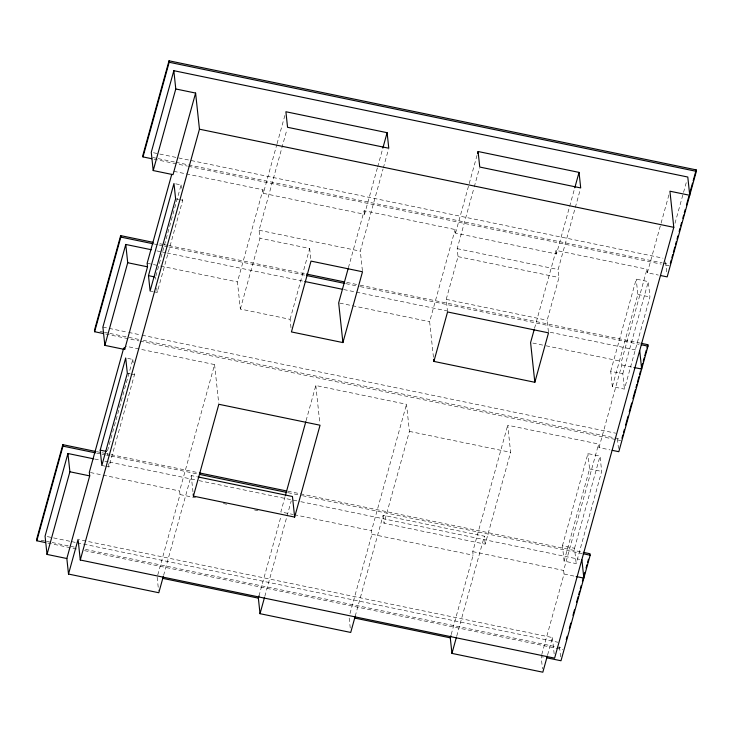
<?xml version="1.0" encoding="UTF-8"?>
<svg xmlns="http://www.w3.org/2000/svg" width="733" height="733" viewBox="0 0 733 733"><rect width="100%" height="100%" fill="white"/><g stroke="black" fill="none" stroke-linecap="round" stroke-linejoin="round"><path stroke-width="0.55" stroke-dasharray="3.67 2.75" d="M127.734 358.391L132.81 359.436L107.311 451.61L107.669 454.9M155.891 276.02L181.078 184.945L174.985 183.681M105.909 466.316L108.951 466.948L134.451 374.774L134.102 371.484M154.177 291.826L157.219 292.458L182.719 200.283L182.37 196.994M157.751 574.993L179.997 494.564L179.622 490.991L214.586 364.576L125.407 346.132M290.983 327.733L290.085 319.331L240.342 309.042L237.446 281.939L262.945 189.765L186.026 173.849M377.358 167.967L364.548 214.274L263.33 193.338L276.744 144.822M277.056 143.723L285.595 112.845M163.596 575.423L191.221 475.552L196.783 476.697M240.342 309.042L259.94 238.216L259.079 230.235L286.951 129.484M290.085 319.331L309.674 248.505L259.94 238.216M285.1 496.543L280.84 511.936L293.163 514.484M306.082 420.696L315.813 385.521L406.513 404.286L409.408 431.389L384 523.234L485.219 544.179L510.626 452.325L507.731 425.232L598.623 444.033L598.998 447.606L610.012 449.879M348.386 267.765L364.173 210.71L455.138 229.53L455.523 233.103L556.475 253.984L574.47 188.931M258.969 595.938L281.225 515.501M377.669 166.867L382.544 149.23M264.815 596.369L291.23 500.896M362.395 270.706L360.306 251.172L383.029 169.039M383.332 167.949L388.481 149.33M349.98 613.603L371.924 534.265L371.539 530.701L406.513 404.286M433.441 357.2L429.639 321.705L455.138 229.53M455.523 233.103L477.174 154.819M355.212 616.215L383.148 515.253L484.366 536.199L485.219 544.179M447.561 311.965L446.214 299.357L458.033 256.623L457.181 248.643L473.958 188.005M474.26 186.897L479.446 168.159M451.198 634.549L473.142 555.211L472.767 551.637L507.731 425.232M534.54 328.329L556.09 250.411L646.982 269.222L647.358 272.786L658.371 275.067M456.741 636.079L484.366 536.199M548.403 331.802L547.166 320.248L558.986 277.514L558.134 269.533L580.399 189.041M562.44 545.783L587.939 453.599L600.034 456.1L601.674 471.438L576.175 563.613L564.08 561.111L562.44 545.783L574.535 548.284L576.175 563.613M610.708 371.283L636.207 279.108L648.302 281.609L649.942 296.947L624.443 389.122L612.348 386.621L610.708 371.283L622.803 373.784L624.443 389.122M564.08 561.111L589.579 468.937L587.939 453.599M612.348 386.621L637.847 294.446L636.207 279.108M541.769 654.487L564.034 574.012L563.65 570.448L598.623 444.033M598.998 447.606L621.859 364.97L621.483 361.396L646.982 269.222M647.358 272.786L660.781 224.28M661.084 223.171L669.018 194.511M574.535 548.284L600.034 456.1M622.803 373.784L648.302 281.609M547.624 654.881L552.416 637.563L79.201 539.653M674.983 223.336L686.574 181.436M153.481 152.739L662.989 258.153M152.748 157.485L157.146 158.401M158.255 158.63L174.857 162.066M175.984 162.295L662.174 262.89M663.292 263.12L668.89 264.274M154.003 159.189L187.346 166.089M188.463 166.318L661.212 264.127M665.692 265.053L669.046 265.749M173.767 171.311L184.908 173.62M457.181 248.643L558.134 269.533M458.033 256.623L558.986 277.514M175.608 198.808L178.66 199.44M179.677 199.651L182.719 200.283M637.847 294.446L649.942 296.947M259.079 230.235L360.306 251.172M446.214 299.357L547.166 320.248M159.831 243.722L163.193 244.419M164.311 244.648L167.665 245.344M168.782 245.573L306.458 274.06M346.755 282.397L359.06 284.945M360.178 285.174L640.001 343.062M154.397 244.034L157.751 244.73M158.869 244.959L163.349 245.885M164.467 246.114L167.82 246.81M168.947 247.048L305.496 275.296M345.793 283.634L359.216 286.411M360.343 286.64L639.039 344.308M156.908 250.897L161.352 251.822M162.469 252.051L165.805 252.738M166.913 252.967L303.728 281.27M343.759 289.553L446.928 310.902M550.263 332.278L637.49 350.328M147.15 263.257L159.409 265.795M160.527 266.024L237.446 281.939M339.782 303.114L429.639 321.705M532.809 343.053L545.004 345.573M546.112 345.802L621.483 361.396M621.859 364.97L632.872 367.242M150.109 290.983L153.16 291.615M102.904 327.092L127.533 332.186M128.66 332.425L140.974 334.972M142.092 335.201L615.747 433.194M99.981 331.398L103.289 332.076M104.388 332.306L108.786 333.213M109.895 333.442L138.83 339.434M143.311 340.359L613.814 437.702M614.932 437.931L620.53 439.094M105.644 334.001L138.986 340.9M140.104 341.129L620.695 440.56M409.408 431.389L510.626 452.325M127.34 373.299L130.392 373.931M131.409 374.142L134.451 374.774M589.579 468.937L601.674 471.438M96.408 451.61L100.888 452.536M102.006 452.774L105.36 453.47M106.477 453.7L109.84 454.396M110.958 454.625L198.258 472.684M287.803 491.211L583.294 552.343M96.564 453.086L101.044 454.011M102.162 454.24L105.515 454.936M106.642 455.166L109.996 455.862M111.114 456.091L198.414 474.159M287.959 492.686L301.391 495.462M302.509 495.691L582.332 553.589M94.804 459.06L100.403 460.223M104.883 461.149L108.246 461.845M109.364 462.074L197.828 480.381M198.945 480.61L299.724 501.464M300.842 501.693L579.656 559.38M101.841 465.482L104.892 466.106M90.434 472.538L179.622 490.991M294.281 514.713L371.539 530.701M472.767 551.637L563.65 570.448M179.997 494.564L195.574 497.78M223.382 503.534L226.717 504.231M254.525 509.976L257.86 510.672M371.924 534.265L473.142 555.211M564.034 574.012L575.038 576.294M47.279 536.602L70.496 541.403M71.614 541.632L76.095 542.557M77.212 542.796L557.914 642.245M41.057 540.221L45.455 541.128M46.555 541.357L50.962 542.264M52.061 542.493L74.271 547.093M85.477 549.411L555.981 646.753M557.107 646.982L562.706 648.146M47.819 543.052L77.79 549.255M84.515 550.648L562.862 649.612M543.373 657.107L541.174 656.658L542.475 668.872M665.564 261.837L666.718 272.584M617.443 438.801L618.469 448.477M556.09 250.411L556.475 253.984M559.499 646.781L560.644 657.528M552.416 637.563L554.276 655M364.173 210.71L364.548 214.274M383.148 515.253L384 523.234M309.674 248.505L310.911 260.059M349.183 618.02L350.246 628.007M315.813 385.521L319.826 423.124M262.945 189.765L263.33 193.338M214.586 364.576L218.718 403.232M181.078 184.945L181.436 188.234M191.221 475.552L192.971 491.935M155.579 277.12L155.817 279.31M156.752 288.078L157.219 292.458M157.146 577.201L158.566 590.523M132.81 359.436L133.168 362.725M108.603 463.659L108.951 466.948"/><path stroke-width="1.1" d="M95.29 451.381L62.827 444.665L36.65 539.305L36.806 540.78L45.611 542.594M153.115 242.33L120.661 235.614L94.475 330.253L94.639 331.728L103.445 333.552M660.57 275.526L667.177 276.891L696.35 171.339L696.194 169.873L169.021 60.802L142.834 155.442L142.99 156.908L151.804 158.731M36.806 540.78L62.983 446.14L62.827 444.665M94.639 331.728L120.817 237.089L120.661 235.614M142.99 156.908L169.176 62.268L169.021 60.802M93.687 458.831L67.931 453.507L45.07 536.144L47.031 554.423L66.84 558.519L68.508 574.058L158.804 592.74L163.294 576.505M151.346 249.742L125.764 244.456L102.904 327.092L104.856 345.371L124.674 349.467L147.535 266.83L147.15 263.257L171.742 174.372M173.831 70.689L151.264 152.281L153.215 170.551L173.034 174.656L195.601 93.064L175.783 88.968L173.831 70.689L687.792 177.029L689.744 195.299L669.925 191.203L673.792 227.331L554.615 658.152L80.282 560.012L78.083 539.424L68.508 574.058M47.031 554.423L69.892 471.777L67.931 453.507M104.856 345.371L127.716 262.726L125.764 244.456M153.215 170.551L175.783 88.968M123.685 348.093L89.325 472.309L89.701 475.882L66.84 558.519M100.201 450.144L125.7 357.97L127.34 373.299L101.841 465.482L100.201 450.144L106.294 451.4M148.478 275.654L173.968 183.479L175.608 198.808L150.109 290.983L148.478 275.654L154.571 276.909M80.282 560.012L199.458 129.191L195.601 93.064M193.42 496.131L218.828 404.277L320.055 425.222L294.648 517.077L193.42 496.131L193.2 494.033M285.403 495.444L305.78 421.796M348.083 268.864L338.673 302.885L342.916 342.586L291.432 331.93L311.021 261.104L362.505 271.76L342.916 342.586M355.212 616.215L350.722 632.451L260.023 613.686L258.364 598.146L258.969 595.938M382.846 148.121L387.116 132.691L285.897 111.746L287.556 127.295L388.783 148.231L387.116 132.691M260.023 613.686L264.512 597.45M477.485 153.719L478.09 151.511L579.043 172.392L580.701 187.941L479.758 167.051L478.09 151.511M433.89 361.406L447.561 311.965L548.513 332.846L534.833 382.287L433.89 361.406L433.661 359.307M534.238 329.419L530.591 342.586L534.833 382.287M547.322 655.962L542.832 672.198L451.949 653.396L450.282 637.847L450.896 635.648M574.773 187.831L579.043 172.392M451.949 653.396L456.439 637.16M566.261 639.57L567.177 636.271M569.303 628.566L570.824 623.068M572.959 615.363L574.48 609.856M576.614 602.16L578.135 596.653M578.74 594.454L579.656 591.155M580.261 588.947L581.177 585.649M582.396 581.251L583.312 577.943M583.917 575.744L584.833 572.446M586.052 568.038L586.959 564.74M587.573 562.541L588.48 559.242M621.96 438.224L622.876 434.926M623.481 432.727L624.397 429.419M625.615 425.021L628.044 416.216M629.262 411.818L631.699 403.013M632.918 398.605L635.355 389.809M635.96 387.601L636.876 384.303M637.481 382.104L639.011 376.597M639.616 374.398L640.532 371.1M641.137 368.901L642.658 363.394M643.272 361.195L644.179 357.896M644.793 355.688L646.314 350.191M646.918 347.992L647.835 344.684L641.118 343.301M670.319 263.413L671.236 260.105M671.84 257.906L672.757 254.608M673.361 252.409L674.882 246.902M675.496 244.703L676.403 241.404M677.017 239.196L677.924 235.898M679.143 231.5L680.059 228.192M680.664 225.993L681.58 222.695M682.799 218.287L683.715 214.989M684.32 212.79L685.236 209.491M686.455 205.084L688.883 196.279M689.496 194.08L692.538 183.076M693.152 180.877L696.194 169.873M583.294 552.343L590.01 553.736L590.166 555.211L560.992 660.754L546.681 657.794M647.835 344.684L647.99 346.159L618.817 451.702L612.211 450.337M169.176 62.268L696.35 171.339M199.458 129.191L673.792 227.331M306.458 274.06L344.51 281.93M120.817 237.089L153.27 243.805M306.614 275.526L344.666 283.405M641.274 344.767L647.99 346.159M304.846 281.509L342.65 289.324M127.716 262.726L147.535 266.83M633.972 367.471L641.677 369.065L639.726 350.786M199.376 472.922L286.685 490.982M62.983 446.14L95.446 452.857M199.541 474.388L286.841 492.448M583.45 553.818L590.166 555.211M197.892 476.926L292.449 496.488L294.648 517.077M69.892 471.777L89.701 475.882M576.147 576.523L583.853 578.117L581.892 559.838M162.708 578.355L258.364 598.146M354.625 618.056L450.282 637.847M124.482 347.68L124.674 349.467"/></g></svg>
